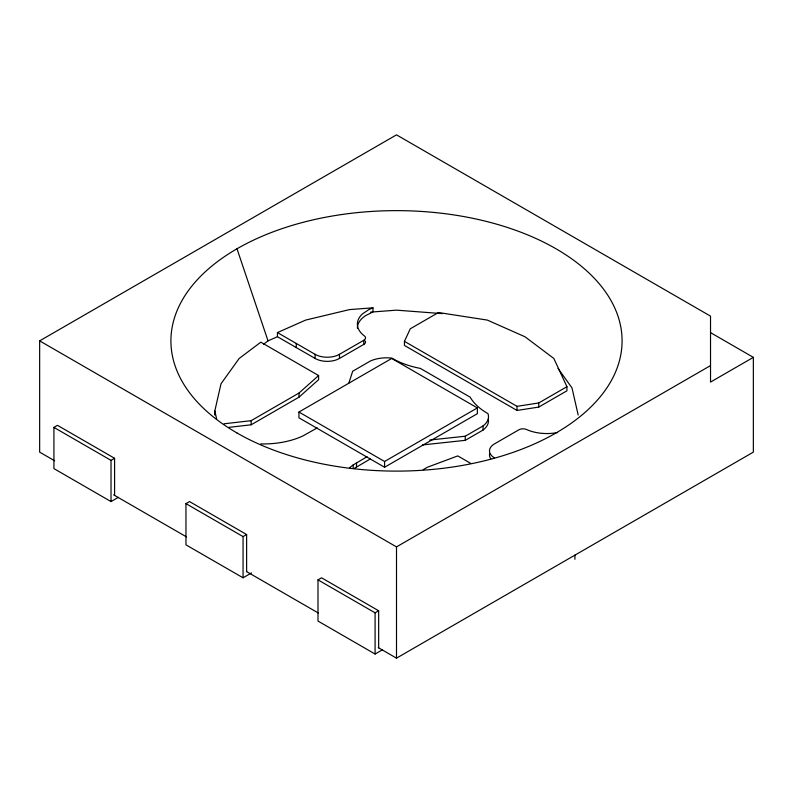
<?xml version="1.0" encoding="UTF-8"?>
<svg xmlns="http://www.w3.org/2000/svg" width="793" height="793" viewBox="0 0 793 793"><rect width="100%" height="100%" fill="white"/><g stroke="black" fill="none" stroke-linecap="round" stroke-linejoin="round"><path stroke-width="1.19" d="M215.359 412.677L214.824 415.046L214.824 410.923L221.009 383.772L239.159 358.476L260.818 342.179L318.608 375.545L318.608 379.669L299.02 397.154L251.143 424.8L228.989 427.338M348.9 382.94L352.687 371.233L370.45 360.974A26.476 15.285 0 0 1 391.891 358.119A70.567 40.74 0 0 0 420.3 368.388L470.18 397.174A70.567 40.74 0 0 0 487.953 413.589A26.476 15.285 0 0 1 483.016 425.96L483.016 430.084L465.253 440.333L422.441 444.952M404.45 341.347L410.268 328.798L438.47 312.521L487.338 320.085L524.966 336.757L553.841 358.476L566.936 386.697L566.936 390.81L538.734 407.087L517.016 410.447L404.45 345.461L404.45 341.347L517.016 406.333L538.734 402.973L566.936 386.697M224.072 423.789L251.143 420.677L299.02 393.031L318.608 375.545M263.524 344.271L268.034 340.871L277.441 336.708L315.089 358.446A17.228 9.952 0 0 0 339.463 358.446L363.838 344.37A5.769 3.331 0 0 0 365.276 341.04M349.574 467.801A62.677 36.181 0 0 1 353.182 464.946L367.08 456.699M354.015 468.524L370.242 458.998M54.658 460.792L39.65 452.129L39.65 340.871L396.5 134.85L710.528 316.149L710.528 382.077L753.35 357.356L753.35 452.129L396.5 658.15L378.281 647.633M118.405 497.31L111.02 501.572L53.924 468.613L53.924 427.407L57.492 425.345L114.588 458.304L114.588 495.397M53.924 427.407L111.02 460.366L114.588 458.304M277.441 336.708L277.441 332.584L315.089 354.322A17.228 9.952 0 0 0 339.463 354.322L363.838 340.247A5.769 3.331 0 0 0 364.324 335.855A33.266 19.21 0 0 1 362.381 313.959L368.923 309.548L372.988 307.823L372.988 311.936L365.365 315.733L362.381 318.082A33.266 19.21 0 0 0 357.365 328.233M298.931 412.033L391.712 358.466L477.356 407.919L477.356 413.688L384.575 467.255L298.931 417.802L298.931 412.033L384.575 461.486L477.356 407.919M251.49 572.933L243.054 577.8L185.958 544.841L185.958 503.634L189.527 501.572L246.623 534.541L246.623 571.624M317.21 427.903L302.926 435.932A62.677 36.181 0 0 1 260.788 443.902M185.958 503.634L243.054 536.593L246.623 534.541M429.776 440.036L465.253 436.219L483.016 425.96M423.224 469.664L427.486 467.206L457.769 455.896L470.606 463.31M382.474 649.774L375.089 654.037L317.993 621.068L317.993 579.861L321.561 577.8L378.657 610.769L378.657 647.851M39.65 340.871L396.5 546.902L710.528 365.593M317.993 579.861L375.089 612.83L378.657 610.769M277.441 332.584L305.662 320.085L349.475 309.607L372.988 307.823M370.638 312.115L396.5 310.152L442.316 313.631M710.528 332.634L753.35 357.356M113.587 494.822L186.464 536.891M246.474 571.535L318.271 612.989M558.024 368.438L571.991 387.896L578.176 415.046M236.988 248.774L268.034 340.871M214.824 410.923L216.628 418.843M574.925 555.14L574.925 559.263M538.734 402.973L538.734 407.087M517.016 406.333L517.016 410.447M465.253 436.219L465.253 440.333M396.5 546.902L396.5 658.15M384.575 461.486L384.575 467.255M375.089 612.83L375.089 654.037M363.838 340.247L363.838 344.37M356.523 462.795L356.523 466.918M353.182 464.946L353.182 468.039M339.463 354.322L339.463 358.446M315.089 354.322L315.089 358.446M299.02 393.031L299.02 397.154M296.265 343.458L296.265 347.572M251.143 420.677L251.143 424.8M243.054 536.593L243.054 577.8M111.02 460.366L111.02 501.572M490.798 458.82A17.228 9.952 0 0 1 489.638 453.705M488.369 419.319A26.476 15.285 0 0 1 483.016 430.084M494.535 457.928A17.228 9.952 0 0 1 494.535 443.852L518.909 429.786A5.759 3.321 0 0 1 526.512 429.509A33.157 19.141 0 0 0 557.628 432.522M236.988 432.968A225.589 130.24 0 0 0 614.397 374.583A225.589 130.24 0 0 0 338.115 215.072A225.589 130.24 0 0 0 236.988 432.968"/></g></svg>
